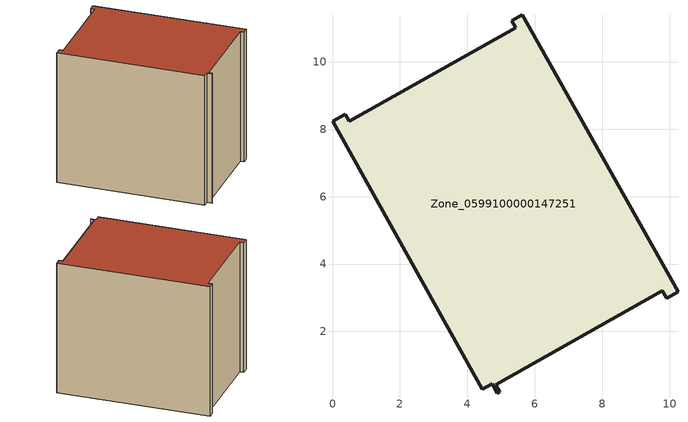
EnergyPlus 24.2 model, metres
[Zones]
Zone_0599100000147251
 floor ground (C_G): 4.88,0.17 4.74,0.45 4.44,0.28 0,8.23 0.38,8.44 0.5,8.23 5.44,11.01 5.32,11.22 5.63,11.39 10.25,3.18 9.91,2.99 9.78,3.2 4.84,0.42 4.96,0.21 z0
 wall outside (C_F): 5.44,11.01 0.5,8.23 0.38,8.44 0,8.23 4.44,0.28 4.74,0.45 4.88,0.17 4.96,0.21 4.84,0.42 9.78,3.2 9.91,2.99 10.25,3.18 5.63,11.39 5.32,11.22 5.44,11.01 z0:8.39
 roof outside (C_R): 4.96,0.21 4.84,0.42 9.78,3.2 9.91,2.99 10.25,3.18 5.63,11.39 5.32,11.22 5.44,11.01 0.5,8.23 0.38,8.44 0,8.23 4.44,0.28 4.74,0.45 4.88,0.17 z8.39
[BUILDING]
Pand.0599100000147251: North Axis=0; Terrain=City; Loads Convergence Tolerance Value=0.04; Temperature Convergence Tolerance Value=0.4; Solar Distribution=FullExterior; Maximum Number of Warmup Days=25; Minimum Number of Warmup Days=1
[Site:Location]
Rotterdam.The.Hague.AP_ZH_NLD Design_Conditions: Latitude=51.96; Longitude=4.45; Time Zone=1; Elevation=-4.5
[SITE:GROUNDTEMPERATURE:BUILDINGSURFACE]
18, 18, 18, 18, 18, 18, 18, 18, 18, 18, 18, 18
[MATERIAL] Thermal Absorptance=0.9; Solar Absorptance=0.7; Visible Absorptance=0.7
Name | Roughness | Thickness | Conductivity | Density | Specific Heat
G.TC.1965-1974 | MediumSmooth | 0.15 | 0.882353 | 540 | 1210
F.TC.1965-1974 | Rough | 0.3 | 0.697674 | 1920 | 840
R.TC.1965-1974 | MediumRough | 0.2 | 0.232558 | 1500 | 1000
[CONSTRUCTION]
C_G: G.TC.1965-1974
C_F: F.TC.1965-1974
C_R: R.TC.1965-1974
[ZONE]
Zone_0599100000147251: Type=1; Multiplier=1; Ceiling Height=Autocalculate; Volume=Autocalculate; Floor Area=autocalculate; Part of Total Floor Area=Yes
[ZONEINFILTRATION:DESIGNFLOWRATE]
Infil_Zone_0599100000147251: Zone or ZoneList or Space or SpaceList=Zone_0599100000147251; Schedule=AlwaysOn; Design Flow Rate Calculation Method=Flow/Area; Flow Rate per Floor Area=0.003; Constant Term Coefficient=1; Temperature Term Coefficient=0; Velocity Term Coefficient=0; Velocity Squared Term Coefficient=0
[HVACTEMPLATE:ZONE:IDEALLOADSAIRSYSTEM]
Zone_0599100000147251: Maximum Heating Supply Air Temperature=50; Minimum Cooling Supply Air Temperature=13; Maximum Heating Supply Air Humidity Ratio=0.0156; Minimum Cooling Supply Air Humidity Ratio=0.0077; Heating Limit=NoLimit; Cooling Limit=NoLimit; Dehumidification Control Type=ConstantSensibleHeatRatio; Cooling Sensible Heat Ratio=0.7; Dehumidification Setpoint=60; Humidification Control Type=None; Humidification Setpoint=30; Outdoor Air Method=None; Outdoor Air Flow Rate per Person=0.00944; Outdoor Air Flow Rate per Zone Floor Area=0; Outdoor Air Flow Rate per Zone=0; Demand Controlled Ventilation Type=None; Outdoor Air Economizer Type=NoEconomizer; Heat Recovery Type=None; Sensible Heat Recovery Effectiveness=0.7; Latent Heat Recovery Effectiveness=0.65
[ZONECONTROL:THERMOSTAT]
ThermostatControl_Zone_0599100000147251: Zone or ZoneList=Zone_0599100000147251; Control Type Schedule=DualSetpointControlType; Control 1=Thermostat_Zone_0599100000147251; Temperature Difference Between Cutout And Setpoint=0
[THERMOSTATSETPOINT:DUALSETPOINT]
Thermostat_Zone_0599100000147251: Heating Setpoint Temperature Schedule=HeatingSetpoint_Zone_0599100000147251; Cooling Setpoint Temperature Schedule=CoolingSetpoint_Zone_0599100000147251
[SCHEDULE:COMPACT]
HeatingSetpoint_Zone_0599100000147251: Through: 12/31, For: AllDays, Until: 24:00, 21
CoolingSetpoint_Zone_0599100000147251: Through: 12/31, For: AllDays, Until: 24:00, 24
DualSetpointControlType: Through: 12/31, For: AllDays, Until: 24:00, 4
AlwaysOn: Through: 12/31, For: AllDays, Until: 24:00, 1
